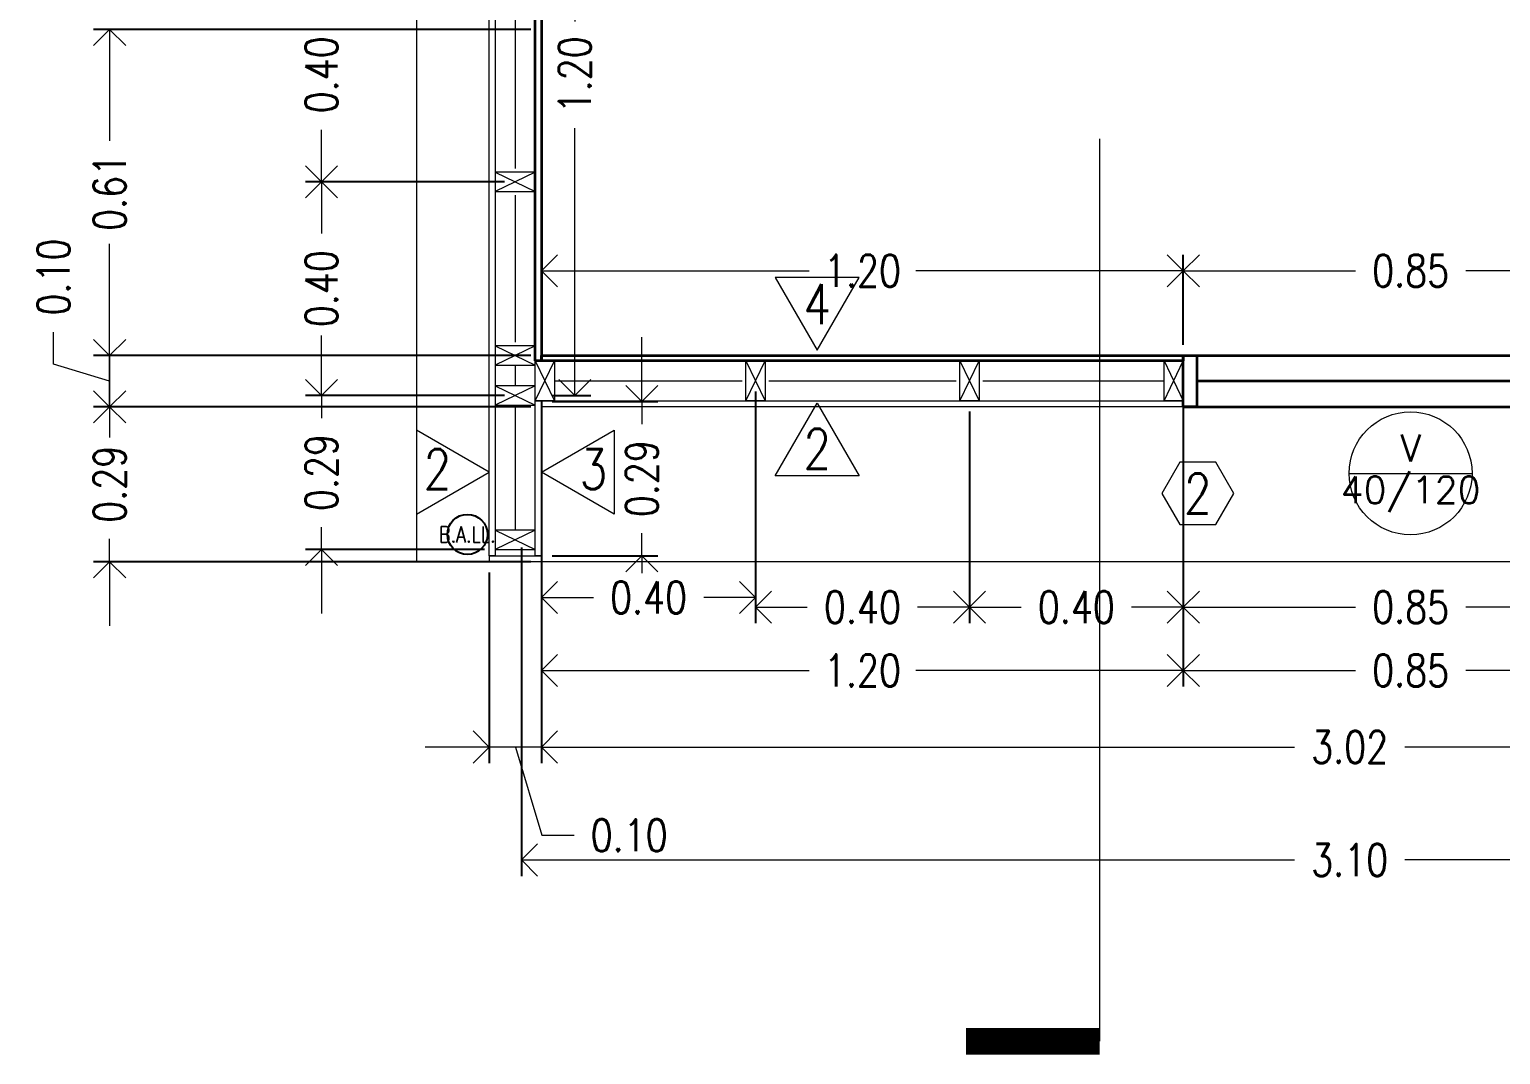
# Model space of a CAD drawing. Header units: inches. Extents: x 11 to 31.6, y 7.4 to 16.5.
# Drawn here: x 24.447 to 27.198, y 7.383 to 9.301 of the extents above; entities that cross this region are included whole.
import ezdxf
from ezdxf.enums import TextEntityAlignment as Align

# ---------------------------------------------------------------- set-up
doc = ezdxf.new("R2010")
doc.units = ezdxf.units.IN
doc.header["$MEASUREMENT"] = 0
doc.layers.get('DEFPOINTS').update_dxf_attribs({"color": 210})
for name, color, linetype, lineweight in [('A-ANNO-DIMS', 3, 'Continuous', 18), ('A-ANNO-SYMB', 3, 'Continuous', 18), ('A-ANNO-TEXT', 3, 'Continuous', 18), ('A-DETL-MBND', 3, 'Continuous', 18), ('A-DOOR-SYMB', 3, 'Continuous', 18), ('A-ELEV-IDEN', 3, 'Continuous', 18), ('A-ELEV-MBE1', 7, 'Continuous', 35), ('A-ELEV-MBE2', 4, 'Continuous', 25), ('A-SECT-MCUT', 7, 'Continuous', 35), ('A-WALL-PATT', 8, 'Continuous', 18), ('A-WALL-STUD', 3, 'Continuous', 18)]:
    doc.layers.add(name, color=color, linetype=linetype, lineweight=lineweight)
doc.styles.add('E-ROMANS', font='romans.shx', dxfattribs={"width": 0.8})
doc.dimstyles.new('E-0050_ARW_12', dxfattribs={"dimscale": 0.001, "dimtxt": 60, "dimasz": 60, "dimexe": 30, "dimexo": 20, "dimgap": 30, "dimtad": 0, "dimzin": 0, "dimdsep": 46, "dimtxsty": 'E-ROMANS', "dimblk": 'OPEN90', "dimcen": 30, "dimclrd": 256, "dimclre": 256, "dimclrt": 256, "dimadec": 0, "dimazin": 0, "dimtfac": 1, "dimtmove": 1, "dimatfit": 3, "dimldrblk": 'OPEN90', "dimfxl": 1, "dimtfill": 1, "dimtolj": 1, "dimtzin": 0, "dimlwd": -1, "dimarcsym": 0})

# ---------------------------------------------------------------- blocks, each defined once
blk = doc.blocks.new('_Open90')
at = {"color": 0, "linetype": 'ByBlock', "lineweight": -2}
for p, q in [((-0.5, 0.5), (0, 0)), ((0, 0), (-1, 0)), ((0, 0), (-0.5, -0.5))]:
    blk.add_line(p, q, dxfattribs=at)
blk = doc.blocks.new('*D20')
at = {"layer": 'A-ANNO-DIMS', "lineweight": -2, "transparency": 16777216}
for p, q in [((26.605, 8.6232), (26.605, 8.19)), ((27.455, 8.6332), (27.455, 8.19))]:
    blk.add_line(p, q, dxfattribs=at)
at = {"layer": 'A-ANNO-DIMS', "transparency": 16777216}
for p, q in [((26.665, 8.22), (26.9269, 8.22)), ((27.395, 8.22), (27.1331, 8.22))]:
    blk.add_line(p, q, dxfattribs=at)
at = {"layer": 'DEFPOINTS', "color": 0, "transparency": 16777216}
for p in [(26.605, 8.6432), (27.455, 8.6532), (27.455, 8.22)]:
    blk.add_point(p, dxfattribs=at)
at = {"layer": 'A-ANNO-DIMS', "transparency": 16777216, "xscale": 0.06, "yscale": 0.06, "zscale": 0.06, "rotation": 180}
blk.add_blockref('_Open90', (26.605, 8.22), dxfattribs=at)
at = {"layer": 'A-ANNO-DIMS', "transparency": 16777216, "xscale": 0.06, "yscale": 0.06, "zscale": 0.06}
blk.add_blockref('_Open90', (27.455, 8.22), dxfattribs=at)
at = {"layer": 'A-ANNO-DIMS', "transparency": 16777216, "insert": (27.03, 8.22), "char_height": 0.06, "attachment_point": 5, "style": 'E-ROMANS', "bg_fill": 3, "box_fill_scale": 1.25, "bg_fill_color": 256, "bg_fill_true_color": 13158600, "bg_fill_transparency": 0}
blk.add_mtext('\\A1;0.85', dxfattribs=at)
blk = doc.blocks.new('*D24')
at = {"layer": 'A-ANNO-DIMS', "lineweight": -2, "transparency": 16777216}
for p, q in [((25.405, 8.5847), (25.405, 8.0714)), ((26.605, 8.5847), (26.605, 8.0714))]:
    blk.add_line(p, q, dxfattribs=at)
at = {"layer": 'A-ANNO-DIMS', "transparency": 16777216}
for p, q in [((25.465, 8.1014), (25.9053, 8.1014)), ((26.545, 8.1014), (26.1047, 8.1014))]:
    blk.add_line(p, q, dxfattribs=at)
at = {"layer": 'DEFPOINTS', "color": 0, "transparency": 16777216}
for p in [(25.405, 8.6047), (26.605, 8.6047), (26.605, 8.1014)]:
    blk.add_point(p, dxfattribs=at)
at = {"layer": 'A-ANNO-DIMS', "transparency": 16777216, "xscale": 0.06, "yscale": 0.06, "zscale": 0.06, "rotation": 180}
blk.add_blockref('_Open90', (25.405, 8.1014), dxfattribs=at)
at = {"layer": 'A-ANNO-DIMS', "transparency": 16777216, "xscale": 0.06, "yscale": 0.06, "zscale": 0.06}
blk.add_blockref('_Open90', (26.605, 8.1014), dxfattribs=at)
at = {"layer": 'A-ANNO-DIMS', "transparency": 16777216, "insert": (26.005, 8.1014), "char_height": 0.06, "attachment_point": 5, "style": 'E-ROMANS', "bg_fill": 3, "box_fill_scale": 1.25, "bg_fill_color": 256, "bg_fill_true_color": 13158600, "bg_fill_transparency": 0}
blk.add_mtext('\\A1;1.20', dxfattribs=at)
blk = doc.blocks.new('*D26')
at = {"layer": 'A-ANNO-DIMS', "lineweight": -2, "transparency": 16777216}
for p, q in [((26.605, 8.5957), (26.605, 8.0714)), ((27.455, 8.5957), (27.455, 8.0714))]:
    blk.add_line(p, q, dxfattribs=at)
at = {"layer": 'A-ANNO-DIMS', "transparency": 16777216}
for p, q in [((26.665, 8.1014), (26.9269, 8.1014)), ((27.395, 8.1014), (27.1331, 8.1014))]:
    blk.add_line(p, q, dxfattribs=at)
at = {"layer": 'DEFPOINTS', "color": 0, "transparency": 16777216}
for p in [(26.605, 8.6157), (27.455, 8.6157), (27.455, 8.1014)]:
    blk.add_point(p, dxfattribs=at)
at = {"layer": 'A-ANNO-DIMS', "transparency": 16777216, "xscale": 0.06, "yscale": 0.06, "zscale": 0.06, "rotation": 180}
blk.add_blockref('_Open90', (26.605, 8.1014), dxfattribs=at)
at = {"layer": 'A-ANNO-DIMS', "transparency": 16777216, "xscale": 0.06, "yscale": 0.06, "zscale": 0.06}
blk.add_blockref('_Open90', (27.455, 8.1014), dxfattribs=at)
at = {"layer": 'A-ANNO-DIMS', "transparency": 16777216, "insert": (27.03, 8.1014), "char_height": 0.06, "attachment_point": 5, "style": 'E-ROMANS', "bg_fill": 3, "box_fill_scale": 1.25, "bg_fill_color": 256, "bg_fill_true_color": 13158600, "bg_fill_transparency": 0}
blk.add_mtext('\\A1;0.85', dxfattribs=at)
blk = doc.blocks.new('*D27')
at = {"layer": 'A-ANNO-DIMS', "lineweight": -2, "transparency": 16777216}
for p, q in [((28.427, 8.6707), (28.427, 7.9282)), ((25.405, 8.2957), (25.405, 7.9282))]:
    blk.add_line(p, q, dxfattribs=at)
at = {"layer": 'A-ANNO-DIMS', "transparency": 16777216}
for p, q in [((25.465, 7.9582), (26.8129, 7.9582)), ((28.367, 7.9582), (27.0192, 7.9582))]:
    blk.add_line(p, q, dxfattribs=at)
at = {"layer": 'DEFPOINTS', "color": 0, "transparency": 16777216}
for p in [(28.427, 8.6907), (25.405, 8.3157), (28.427, 7.9582)]:
    blk.add_point(p, dxfattribs=at)
at = {"layer": 'A-ANNO-DIMS', "transparency": 16777216, "xscale": 0.06, "yscale": 0.06, "zscale": 0.06, "rotation": 180}
blk.add_blockref('_Open90', (25.405, 7.9582), dxfattribs=at)
at = {"layer": 'A-ANNO-DIMS', "transparency": 16777216, "xscale": 0.06, "yscale": 0.06, "zscale": 0.06}
blk.add_blockref('_Open90', (28.427, 7.9582), dxfattribs=at)
at = {"layer": 'A-ANNO-DIMS', "transparency": 16777216, "insert": (26.916, 7.9582), "char_height": 0.06, "attachment_point": 5, "style": 'E-ROMANS', "bg_fill": 3, "box_fill_scale": 1.25, "bg_fill_color": 256, "bg_fill_true_color": 13158600, "bg_fill_transparency": 0}
blk.add_mtext('\\A1;3.02', dxfattribs=at)
blk = doc.blocks.new('*D29')
at = {"layer": 'A-ANNO-DIMS', "transparency": 16777216}
for p, q in [((25.5924, 8.6647), (25.5924, 8.7247)), ((25.5924, 8.6047), (25.5924, 8.5622)), ((25.5924, 8.3157), (25.5924, 8.3582)), ((25.5924, 8.2557), (25.5924, 8.1957))]:
    blk.add_line(p, q, dxfattribs=at)
at = {"layer": 'A-ANNO-DIMS', "lineweight": -2, "transparency": 16777216}
for p, q in [((25.425, 8.6047), (25.6224, 8.6047)), ((25.425, 8.3157), (25.6224, 8.3157))]:
    blk.add_line(p, q, dxfattribs=at)
at = {"layer": 'DEFPOINTS', "color": 0, "transparency": 16777216}
for p in [(25.405, 8.6047), (25.5924, 8.6047), (25.405, 8.3157)]:
    blk.add_point(p, dxfattribs=at)
at = {"layer": 'A-ANNO-DIMS', "transparency": 16777216, "xscale": 0.06, "yscale": 0.06, "zscale": 0.06}
for p, rotation in [((25.5924, 8.6047), 270), ((25.5924, 8.3157), 90)]:
    blk.add_blockref('_Open90', p, dxfattribs=dict(at, rotation=rotation))
at = {"layer": 'A-ANNO-DIMS', "transparency": 16777216, "insert": (25.5924, 8.4602), "char_height": 0.06, "attachment_point": 5, "rotation": 90, "style": 'E-ROMANS', "bg_fill": 3, "box_fill_scale": 1.25, "bg_fill_color": 256, "bg_fill_true_color": 13158600, "bg_fill_transparency": 0}
blk.add_mtext('\\A1;0.29', dxfattribs=at)
blk = doc.blocks.new('*D30')
at = {"layer": 'A-ANNO-DIMS', "lineweight": -2, "transparency": 16777216}
for p, q in [((25.425, 9.8157), (25.4969, 9.8157)), ((25.425, 8.6157), (25.4969, 8.6157))]:
    blk.add_line(p, q, dxfattribs=at)
at = {"layer": 'A-ANNO-DIMS', "transparency": 16777216}
for p, q in [((25.4669, 9.7557), (25.4669, 9.3154)), ((25.4669, 8.6757), (25.4669, 9.116))]:
    blk.add_line(p, q, dxfattribs=at)
at = {"layer": 'DEFPOINTS', "color": 0, "transparency": 16777216}
for p in [(25.405, 9.8157), (25.4669, 9.8157), (25.405, 8.6157)]:
    blk.add_point(p, dxfattribs=at)
at = {"layer": 'A-ANNO-DIMS', "transparency": 16777216, "xscale": 0.06, "yscale": 0.06, "zscale": 0.06}
for p, rotation in [((25.4669, 9.8157), 90), ((25.4669, 8.6157), 270)]:
    blk.add_blockref('_Open90', p, dxfattribs=dict(at, rotation=rotation))
at = {"layer": 'A-ANNO-DIMS', "transparency": 16777216, "insert": (25.4669, 9.2157), "char_height": 0.06, "attachment_point": 5, "rotation": 90, "style": 'E-ROMANS', "bg_fill": 3, "box_fill_scale": 1.25, "bg_fill_color": 256, "bg_fill_true_color": 13158600, "bg_fill_transparency": 0}
blk.add_mtext('\\A1;1.20', dxfattribs=at)
blk = doc.blocks.new('*D36')
at = {"layer": 'A-ANNO-DIMS', "transparency": 16777216}
for p, q in [((24.9933, 8.6757), (24.9933, 8.7357)), ((24.9933, 8.6157), (24.9933, 8.5737)), ((24.9933, 8.3277), (24.9933, 8.3697)), ((24.9933, 8.2677), (24.9933, 8.2077))]:
    blk.add_line(p, q, dxfattribs=at)
at = {"layer": 'A-ANNO-DIMS', "lineweight": -2, "transparency": 16777216}
for p, q in [((25.3355, 8.6157), (24.9633, 8.6157)), ((25.298, 8.3277), (24.9633, 8.3277))]:
    blk.add_line(p, q, dxfattribs=at)
at = {"layer": 'DEFPOINTS', "color": 0, "transparency": 16777216}
for p in [(24.9933, 8.6157), (25.3555, 8.6157), (25.318, 8.3277)]:
    blk.add_point(p, dxfattribs=at)
at = {"layer": 'A-ANNO-DIMS', "transparency": 16777216, "xscale": 0.06, "yscale": 0.06, "zscale": 0.06}
for p, rotation in [((24.9933, 8.6157), 270), ((24.9933, 8.3277), 90)]:
    blk.add_blockref('_Open90', p, dxfattribs=dict(at, rotation=rotation))
at = {"layer": 'A-ANNO-DIMS', "transparency": 16777216, "insert": (24.9933, 8.4717), "char_height": 0.06, "attachment_point": 5, "rotation": 90, "style": 'E-ROMANS', "bg_fill": 3, "box_fill_scale": 1.25, "bg_fill_color": 256, "bg_fill_true_color": 13158600, "bg_fill_transparency": 0}
blk.add_mtext('\\A1;0.29', dxfattribs=at)
blk = doc.blocks.new('*D37')
at = {"layer": 'A-ANNO-DIMS', "lineweight": -2, "transparency": 16777216}
for p, q in [((25.3355, 9.0157), (24.9633, 9.0157)), ((25.3355, 8.6157), (24.9633, 8.6157))]:
    blk.add_line(p, q, dxfattribs=at)
at = {"layer": 'A-ANNO-DIMS', "transparency": 16777216}
for p, q in [((24.9933, 8.9557), (24.9933, 8.9188)), ((24.9933, 8.6757), (24.9933, 8.7126))]:
    blk.add_line(p, q, dxfattribs=at)
at = {"layer": 'DEFPOINTS', "color": 0, "transparency": 16777216}
for p in [(24.9933, 9.0157), (25.3555, 9.0157), (25.3555, 8.6157)]:
    blk.add_point(p, dxfattribs=at)
at = {"layer": 'A-ANNO-DIMS', "transparency": 16777216, "xscale": 0.06, "yscale": 0.06, "zscale": 0.06}
for p, rotation in [((24.9933, 9.0157), 90), ((24.9933, 8.6157), 270)]:
    blk.add_blockref('_Open90', p, dxfattribs=dict(at, rotation=rotation))
at = {"layer": 'A-ANNO-DIMS', "transparency": 16777216, "insert": (24.9933, 8.8157), "char_height": 0.06, "attachment_point": 5, "rotation": 90, "style": 'E-ROMANS', "bg_fill": 3, "box_fill_scale": 1.25, "bg_fill_color": 256, "bg_fill_true_color": 13158600, "bg_fill_transparency": 0}
blk.add_mtext('\\A1;0.40', dxfattribs=at)
blk = doc.blocks.new('*D38')
at = {"layer": 'A-ANNO-DIMS', "lineweight": -2, "transparency": 16777216}
for p, q in [((25.3355, 9.4157), (24.9633, 9.4157)), ((25.3355, 9.0157), (24.9633, 9.0157))]:
    blk.add_line(p, q, dxfattribs=at)
at = {"layer": 'A-ANNO-DIMS', "transparency": 16777216}
for p, q in [((24.9933, 9.3557), (24.9933, 9.3188)), ((24.9933, 9.0757), (24.9933, 9.1126))]:
    blk.add_line(p, q, dxfattribs=at)
at = {"layer": 'DEFPOINTS', "color": 0, "transparency": 16777216}
for p in [(24.9933, 9.4157), (25.3555, 9.4157), (25.3555, 9.0157)]:
    blk.add_point(p, dxfattribs=at)
at = {"layer": 'A-ANNO-DIMS', "transparency": 16777216, "xscale": 0.06, "yscale": 0.06, "zscale": 0.06}
for p, rotation in [((24.9933, 9.4157), 90), ((24.9933, 9.0157), 270)]:
    blk.add_blockref('_Open90', p, dxfattribs=dict(at, rotation=rotation))
at = {"layer": 'A-ANNO-DIMS', "transparency": 16777216, "insert": (24.9933, 9.2157), "char_height": 0.06, "attachment_point": 5, "rotation": 90, "style": 'E-ROMANS', "bg_fill": 3, "box_fill_scale": 1.25, "bg_fill_color": 256, "bg_fill_true_color": 13158600, "bg_fill_transparency": 0}
blk.add_mtext('\\A1;0.40', dxfattribs=at)
blk = doc.blocks.new('*D63')
at = {"layer": 'A-ANNO-DIMS', "lineweight": -2, "transparency": 16777216}
for p, q in [((25.405, 8.7107), (25.405, 8.8792)), ((26.605, 8.7107), (26.605, 8.8792))]:
    blk.add_line(p, q, dxfattribs=at)
at = {"layer": 'A-ANNO-DIMS', "transparency": 16777216}
for p, q in [((25.465, 8.8492), (25.9053, 8.8492)), ((26.545, 8.8492), (26.1047, 8.8492))]:
    blk.add_line(p, q, dxfattribs=at)
at = {"layer": 'DEFPOINTS', "color": 0, "transparency": 16777216}
for p in [(25.405, 8.8492), (25.405, 8.6907), (26.605, 8.6907)]:
    blk.add_point(p, dxfattribs=at)
at = {"layer": 'A-ANNO-DIMS', "transparency": 16777216, "xscale": 0.06, "yscale": 0.06, "zscale": 0.06, "rotation": 180}
blk.add_blockref('_Open90', (25.405, 8.8492), dxfattribs=at)
at = {"layer": 'A-ANNO-DIMS', "transparency": 16777216, "xscale": 0.06, "yscale": 0.06, "zscale": 0.06}
blk.add_blockref('_Open90', (26.605, 8.8492), dxfattribs=at)
at = {"layer": 'A-ANNO-DIMS', "transparency": 16777216, "insert": (26.005, 8.8492), "char_height": 0.06, "attachment_point": 5, "style": 'E-ROMANS', "bg_fill": 3, "box_fill_scale": 1.25, "bg_fill_color": 256, "bg_fill_true_color": 13158600, "bg_fill_transparency": 0}
blk.add_mtext('\\A1;1.20', dxfattribs=at)
blk = doc.blocks.new('*D68')
at = {"layer": 'A-ANNO-DIMS', "lineweight": -2, "transparency": 16777216}
for p, q in [((26.605, 8.7107), (26.605, 8.8792)), ((27.455, 8.7107), (27.455, 8.8792))]:
    blk.add_line(p, q, dxfattribs=at)
at = {"layer": 'A-ANNO-DIMS', "transparency": 16777216}
for p, q in [((26.665, 8.8492), (26.9269, 8.8492)), ((27.395, 8.8492), (27.1331, 8.8492))]:
    blk.add_line(p, q, dxfattribs=at)
at = {"layer": 'DEFPOINTS', "color": 0, "transparency": 16777216}
for p in [(27.455, 8.8492), (26.605, 8.6907), (27.455, 8.6907)]:
    blk.add_point(p, dxfattribs=at)
at = {"layer": 'A-ANNO-DIMS', "transparency": 16777216, "xscale": 0.06, "yscale": 0.06, "zscale": 0.06, "rotation": 180}
blk.add_blockref('_Open90', (26.605, 8.8492), dxfattribs=at)
at = {"layer": 'A-ANNO-DIMS', "transparency": 16777216, "xscale": 0.06, "yscale": 0.06, "zscale": 0.06}
blk.add_blockref('_Open90', (27.455, 8.8492), dxfattribs=at)
at = {"layer": 'A-ANNO-DIMS', "transparency": 16777216, "insert": (27.03, 8.8492), "char_height": 0.06, "attachment_point": 5, "style": 'E-ROMANS', "bg_fill": 3, "box_fill_scale": 1.25, "bg_fill_color": 256, "bg_fill_true_color": 13158600, "bg_fill_transparency": 0}
blk.add_mtext('\\A1;0.85', dxfattribs=at)
blk = doc.blocks.new('*D69')
at = {"layer": 'A-ANNO-DIMS', "lineweight": -2, "transparency": 16777216}
for p, q in [((25.385, 9.3007), (24.5672, 9.3007)), ((25.385, 8.6907), (24.5672, 8.6907))]:
    blk.add_line(p, q, dxfattribs=at)
at = {"layer": 'A-ANNO-DIMS', "transparency": 16777216}
for p, q in [((24.5972, 9.2407), (24.5972, 9.092)), ((24.5972, 8.7507), (24.5972, 8.8994))]:
    blk.add_line(p, q, dxfattribs=at)
at = {"layer": 'DEFPOINTS', "color": 0, "transparency": 16777216}
for p in [(24.5972, 9.3007), (25.405, 9.3007), (25.405, 8.6907)]:
    blk.add_point(p, dxfattribs=at)
at = {"layer": 'A-ANNO-DIMS', "transparency": 16777216, "xscale": 0.06, "yscale": 0.06, "zscale": 0.06}
for p, rotation in [((24.5972, 9.3007), 90), ((24.5972, 8.6907), 270)]:
    blk.add_blockref('_Open90', p, dxfattribs=dict(at, rotation=rotation))
at = {"layer": 'A-ANNO-DIMS', "transparency": 16777216, "insert": (24.5972, 8.9957), "char_height": 0.06, "attachment_point": 5, "rotation": 90, "style": 'E-ROMANS', "bg_fill": 3, "box_fill_scale": 1.25, "bg_fill_color": 256, "bg_fill_true_color": 13158600, "bg_fill_transparency": 0}
blk.add_mtext('\\A1;0.61', dxfattribs=at)
blk = doc.blocks.new('*D79')
at = {"layer": 'A-ANNO-DIMS', "transparency": 16777216}
for p, q in [((24.5972, 8.7507), (24.5972, 8.8107)), ((24.4922, 8.6742), (24.4922, 8.7342)), ((24.5972, 8.6427), (24.4922, 8.6742)), ((24.5972, 8.6907), (24.5972, 8.5947)), ((24.5972, 8.6907), (24.5972, 8.5947)), ((24.5972, 8.5347), (24.5972, 8.4747))]:
    blk.add_line(p, q, dxfattribs=at)
at = {"layer": 'A-ANNO-DIMS', "lineweight": -2, "transparency": 16777216}
for p, q in [((25.385, 8.6907), (24.5672, 8.6907)), ((25.385, 8.5947), (24.5672, 8.5947))]:
    blk.add_line(p, q, dxfattribs=at)
at = {"layer": 'DEFPOINTS', "color": 0, "transparency": 16777216}
for p in [(25.405, 8.6907), (24.5972, 8.5947), (25.405, 8.5947)]:
    blk.add_point(p, dxfattribs=at)
at = {"layer": 'A-ANNO-DIMS', "transparency": 16777216, "xscale": 0.06, "yscale": 0.06, "zscale": 0.06}
for p, rotation in [((24.5972, 8.6907), 270), ((24.5972, 8.5947), 90)]:
    blk.add_blockref('_Open90', p, dxfattribs=dict(at, rotation=rotation))
at = {"layer": 'A-ANNO-DIMS', "transparency": 16777216, "insert": (24.4922, 8.8373), "char_height": 0.06, "attachment_point": 5, "rotation": 90, "style": 'E-ROMANS', "bg_fill": 3, "box_fill_scale": 1.25, "bg_fill_color": 256, "bg_fill_true_color": 13158600, "bg_fill_transparency": 0}
blk.add_mtext('\\A1;0.10', dxfattribs=at)
blk = doc.blocks.new('*D80')
at = {"layer": 'A-ANNO-DIMS', "transparency": 16777216}
for p, q in [((24.5972, 8.6547), (24.5972, 8.7147)), ((24.5972, 8.5947), (24.5972, 8.5517)), ((24.5972, 8.3047), (24.5972, 8.3477)), ((24.5972, 8.2447), (24.5972, 8.1847))]:
    blk.add_line(p, q, dxfattribs=at)
at = {"layer": 'A-ANNO-DIMS', "lineweight": -2, "transparency": 16777216}
for p, q in [((25.385, 8.5947), (24.5672, 8.5947)), ((25.385, 8.3047), (24.5672, 8.3047))]:
    blk.add_line(p, q, dxfattribs=at)
at = {"layer": 'DEFPOINTS', "color": 0, "transparency": 16777216}
for p in [(25.405, 8.5947), (24.5972, 8.3047), (25.405, 8.3047)]:
    blk.add_point(p, dxfattribs=at)
at = {"layer": 'A-ANNO-DIMS', "transparency": 16777216, "xscale": 0.06, "yscale": 0.06, "zscale": 0.06}
for p, rotation in [((24.5972, 8.5947), 270), ((24.5972, 8.3047), 90)]:
    blk.add_blockref('_Open90', p, dxfattribs=dict(at, rotation=rotation))
at = {"layer": 'A-ANNO-DIMS', "transparency": 16777216, "insert": (24.5972, 8.4497), "char_height": 0.06, "attachment_point": 5, "rotation": 90, "style": 'E-ROMANS', "bg_fill": 3, "box_fill_scale": 1.25, "bg_fill_color": 256, "bg_fill_true_color": 13158600, "bg_fill_transparency": 0}
blk.add_mtext('\\A1;0.29', dxfattribs=at)
blk = doc.blocks.new('*D81')
at = {"layer": 'A-ANNO-DIMS', "lineweight": -2, "transparency": 16777216}
for p, q in [((26.205, 8.5857), (26.205, 8.19)), ((26.605, 8.5857), (26.605, 8.19))]:
    blk.add_line(p, q, dxfattribs=at)
at = {"layer": 'A-ANNO-DIMS', "transparency": 16777216}
for p, q in [((26.265, 8.22), (26.3019, 8.22)), ((26.545, 8.22), (26.5081, 8.22))]:
    blk.add_line(p, q, dxfattribs=at)
at = {"layer": 'DEFPOINTS', "color": 0, "transparency": 16777216}
for p in [(26.205, 8.6057), (26.605, 8.6057), (26.205, 8.22)]:
    blk.add_point(p, dxfattribs=at)
at = {"layer": 'A-ANNO-DIMS', "transparency": 16777216, "xscale": 0.06, "yscale": 0.06, "zscale": 0.06, "rotation": 180}
blk.add_blockref('_Open90', (26.205, 8.22), dxfattribs=at)
at = {"layer": 'A-ANNO-DIMS', "transparency": 16777216, "xscale": 0.06, "yscale": 0.06, "zscale": 0.06}
blk.add_blockref('_Open90', (26.605, 8.22), dxfattribs=at)
at = {"layer": 'A-ANNO-DIMS', "transparency": 16777216, "insert": (26.405, 8.22), "char_height": 0.06, "attachment_point": 5, "style": 'E-ROMANS', "bg_fill": 3, "box_fill_scale": 1.25, "bg_fill_color": 256, "bg_fill_true_color": 13158600, "bg_fill_transparency": 0}
blk.add_mtext('\\A1;0.40', dxfattribs=at)
blk = doc.blocks.new('*D82')
at = {"layer": 'A-ANNO-DIMS', "lineweight": -2, "transparency": 16777216}
for p, q in [((25.805, 8.6232), (25.805, 8.19)), ((26.205, 8.5857), (26.205, 8.19))]:
    blk.add_line(p, q, dxfattribs=at)
at = {"layer": 'A-ANNO-DIMS', "transparency": 16777216}
for p, q in [((25.865, 8.22), (25.9019, 8.22)), ((26.145, 8.22), (26.1081, 8.22))]:
    blk.add_line(p, q, dxfattribs=at)
at = {"layer": 'DEFPOINTS', "color": 0, "transparency": 16777216}
for p in [(25.805, 8.6432), (26.205, 8.6057), (25.805, 8.22)]:
    blk.add_point(p, dxfattribs=at)
at = {"layer": 'A-ANNO-DIMS', "transparency": 16777216, "xscale": 0.06, "yscale": 0.06, "zscale": 0.06, "rotation": 180}
blk.add_blockref('_Open90', (25.805, 8.22), dxfattribs=at)
at = {"layer": 'A-ANNO-DIMS', "transparency": 16777216, "xscale": 0.06, "yscale": 0.06, "zscale": 0.06}
blk.add_blockref('_Open90', (26.205, 8.22), dxfattribs=at)
at = {"layer": 'A-ANNO-DIMS', "transparency": 16777216, "insert": (26.005, 8.22), "char_height": 0.06, "attachment_point": 5, "style": 'E-ROMANS', "bg_fill": 3, "box_fill_scale": 1.25, "bg_fill_color": 256, "bg_fill_true_color": 13158600, "bg_fill_transparency": 0}
blk.add_mtext('\\A1;0.40', dxfattribs=at)
blk = doc.blocks.new('*D83')
at = {"layer": 'A-ANNO-DIMS', "lineweight": -2, "transparency": 16777216}
for p, q in [((25.805, 8.6232), (25.805, 8.208)), ((25.405, 8.6037), (25.405, 8.208))]:
    blk.add_line(p, q, dxfattribs=at)
at = {"layer": 'A-ANNO-DIMS', "transparency": 16777216}
for p, q in [((25.465, 8.238), (25.5019, 8.238)), ((25.745, 8.238), (25.7082, 8.238))]:
    blk.add_line(p, q, dxfattribs=at)
at = {"layer": 'DEFPOINTS', "color": 0, "transparency": 16777216}
for p in [(25.805, 8.6432), (25.405, 8.6237), (25.405, 8.238)]:
    blk.add_point(p, dxfattribs=at)
at = {"layer": 'A-ANNO-DIMS', "transparency": 16777216, "xscale": 0.06, "yscale": 0.06, "zscale": 0.06, "rotation": 180}
blk.add_blockref('_Open90', (25.405, 8.238), dxfattribs=at)
at = {"layer": 'A-ANNO-DIMS', "transparency": 16777216, "xscale": 0.06, "yscale": 0.06, "zscale": 0.06}
blk.add_blockref('_Open90', (25.805, 8.238), dxfattribs=at)
at = {"layer": 'A-ANNO-DIMS', "transparency": 16777216, "insert": (25.605, 8.238), "char_height": 0.06, "attachment_point": 5, "style": 'E-ROMANS', "bg_fill": 3, "box_fill_scale": 1.25, "bg_fill_color": 256, "bg_fill_true_color": 13158600, "bg_fill_transparency": 0}
blk.add_mtext('\\A1;0.40', dxfattribs=at)
blk = doc.blocks.new('*D84')
at = {"layer": 'A-ANNO-DIMS', "lineweight": -2, "transparency": 16777216}
for p, q in [((28.4645, 8.6197), (28.4645, 7.7169)), ((25.3675, 8.3317), (25.3675, 7.7169))]:
    blk.add_line(p, q, dxfattribs=at)
at = {"layer": 'A-ANNO-DIMS', "transparency": 16777216}
for p, q in [((25.4275, 7.7469), (26.8129, 7.7469)), ((28.4045, 7.7469), (27.0191, 7.7469))]:
    blk.add_line(p, q, dxfattribs=at)
at = {"layer": 'DEFPOINTS', "color": 0, "transparency": 16777216}
for p in [(28.4645, 8.6397), (25.3675, 8.3517), (28.4645, 7.7469)]:
    blk.add_point(p, dxfattribs=at)
at = {"layer": 'A-ANNO-DIMS', "transparency": 16777216, "xscale": 0.06, "yscale": 0.06, "zscale": 0.06, "rotation": 180}
blk.add_blockref('_Open90', (25.3675, 7.7469), dxfattribs=at)
at = {"layer": 'A-ANNO-DIMS', "transparency": 16777216, "xscale": 0.06, "yscale": 0.06, "zscale": 0.06}
blk.add_blockref('_Open90', (28.4645, 7.7469), dxfattribs=at)
at = {"layer": 'A-ANNO-DIMS', "transparency": 16777216, "insert": (26.916, 7.7469), "char_height": 0.06, "attachment_point": 5, "style": 'E-ROMANS', "bg_fill": 3, "box_fill_scale": 1.25, "bg_fill_color": 256, "bg_fill_true_color": 13158600, "bg_fill_transparency": 0}
blk.add_mtext('\\A1;3.10', dxfattribs=at)
blk = doc.blocks.new('*D88')
at = {"layer": 'A-ANNO-DIMS', "lineweight": -2, "transparency": 16777216}
for p, q in [((25.3071, 8.2847), (25.3071, 7.9282)), ((25.405, 8.2847), (25.405, 7.9282))]:
    blk.add_line(p, q, dxfattribs=at)
at = {"layer": 'A-ANNO-DIMS', "transparency": 16777216}
for p, q in [((25.2471, 7.9582), (25.1871, 7.9582)), ((25.405, 7.9582), (25.3071, 7.9582)), ((25.405, 7.9582), (25.3071, 7.9582)), ((25.3561, 7.9582), (25.4056, 7.7932)), ((25.465, 7.9582), (25.525, 7.9582)), ((25.4056, 7.7932), (25.4656, 7.7932))]:
    blk.add_line(p, q, dxfattribs=at)
at = {"layer": 'DEFPOINTS', "color": 0, "transparency": 16777216}
for p in [(25.3071, 8.3047), (25.405, 8.3047), (25.3071, 7.9582)]:
    blk.add_point(p, dxfattribs=at)
at = {"layer": 'A-ANNO-DIMS', "transparency": 16777216, "xscale": 0.06, "yscale": 0.06, "zscale": 0.06}
blk.add_blockref('_Open90', (25.3071, 7.9582), dxfattribs=at)
at = {"layer": 'A-ANNO-DIMS', "transparency": 16777216, "xscale": 0.06, "yscale": 0.06, "zscale": 0.06, "rotation": 180}
blk.add_blockref('_Open90', (25.405, 7.9582), dxfattribs=at)
at = {"layer": 'A-ANNO-DIMS', "transparency": 16777216, "insert": (25.5687, 7.7932), "char_height": 0.06, "attachment_point": 5, "style": 'E-ROMANS', "bg_fill": 3, "box_fill_scale": 1.25, "bg_fill_color": 256, "bg_fill_true_color": 13158600, "bg_fill_transparency": 0}
blk.add_mtext('\\A1;0.10', dxfattribs=at)

msp = doc.modelspace()

# ---------------------------------------------------------------- linework, layer by layer
at = {"layer": 'A-ANNO-SYMB', "const_width": 0.05}
msp.add_lwpolyline([(26.4485, 7.4078), (26.1985, 7.4078)], dxfattribs=at)
at = {"layer": 'A-DETL-MBND'}
msp.add_line((25.3071, 8.3157), (25.3071, 8.3047), dxfattribs=at)
for points in [[(25.318, 15.8157), (25.3181, 8.3157), (25.3071, 8.3157), (25.3071, 15.8157)], [(25.393, 8.3157), (25.393, 8.6057), (25.405, 8.6057), (25.405, 8.3157)], [(26.605, 8.6057), (26.605, 8.5947), (25.405, 8.5947), (25.405, 8.6057)]]:
    msp.add_lwpolyline(points, close=True, dxfattribs=at)
msp.add_lwpolyline([(25.3071, 8.3157), (25.405, 8.3157), (25.405, 8.3047), (25.3071, 8.3047)], dxfattribs=at)
at = {"layer": 'A-ELEV-IDEN'}
msp.add_line((31.5, 8.3047), (25.405, 8.3047), dxfattribs=at)
at = {"layer": 'A-ELEV-MBE1'}
for p, q in [((26.605, 8.6907), (27.455, 8.6907)), ((26.605, 8.5947), (27.455, 8.5947))]:
    msp.add_line(p, q, dxfattribs=at)
at = {"layer": 'A-ELEV-MBE1', "linetype": 'Continuous'}
msp.add_line((26.63, 8.6432), (27.4295, 8.6432), dxfattribs=at)
at = {"layer": 'A-ELEV-MBE1'}
msp.add_lwpolyline([(26.605, 8.6907), (26.63, 8.6907), (26.63, 8.5947), (26.605, 8.5947)], close=True, dxfattribs=at)
at = {"layer": 'A-SECT-MCUT'}
for points in [[(25.393, 8.6807), (25.393, 9.8157), (25.405, 9.8157), (25.405, 8.6807)], [(25.405, 8.6907), (26.605, 8.6907), (26.605, 8.6807), (25.405, 8.6807)]]:
    msp.add_lwpolyline(points, close=True, dxfattribs=at)

# ---------------------------------------------------------------- next in the draw order: dimensions: what is measured, and where the dimension line sits
at = {"layer": 'A-ANNO-DIMS'}
dim = msp.add_linear_dim(base=(24.9933, 8.6157), p1=(25.318, 8.3277), p2=(25.3555, 8.6157), angle=90, dimstyle='E-0050_ARW_12', dxfattribs=at)
dim.commit()
dim.dimension.update_dxf_attribs({"geometry": '*D36', "text_midpoint": (24.9933, 8.4717)})
dim = msp.add_linear_dim(base=(27.455, 8.22), p1=(26.605, 8.6432), p2=(27.455, 8.6532), dimstyle='E-0050_ARW_12', dxfattribs=at)
dim.commit()
dim.dimension.update_dxf_attribs({"geometry": '*D20', "text_midpoint": (27.03, 8.22)})

# ---------------------------------------------------------------- next in the draw order: dimensions: what is measured, and where the dimension line sits
dim = msp.add_linear_dim(base=(24.9933, 9.0157), p1=(25.3555, 8.6157), p2=(25.3555, 9.0157), angle=90, dimstyle='E-0050_ARW_12', dxfattribs=at)
dim.commit()
dim.dimension.update_dxf_attribs({"geometry": '*D37', "text_midpoint": (24.9933, 8.8157)})
dim = msp.add_linear_dim(base=(26.605, 8.1014), p1=(25.405, 8.6047), p2=(26.605, 8.6047), dimstyle='E-0050_ARW_12', dxfattribs=at)
dim.commit()
dim.dimension.update_dxf_attribs({"geometry": '*D24', "text_midpoint": (26.005, 8.1014)})

# ---------------------------------------------------------------- next in the draw order: dimensions: what is measured, and where the dimension line sits
dim = msp.add_linear_dim(base=(24.9933, 9.4157), p1=(25.3555, 9.0157), p2=(25.3555, 9.4157), angle=90, dimstyle='E-0050_ARW_12', dxfattribs=at)
dim.commit()
dim.dimension.update_dxf_attribs({"geometry": '*D38', "text_midpoint": (24.9933, 9.2157)})
dim = msp.add_linear_dim(base=(27.455, 8.1014), p1=(26.605, 8.6157), p2=(27.455, 8.6157), dimstyle='E-0050_ARW_12', dxfattribs=at)
dim.commit()
dim.dimension.update_dxf_attribs({"geometry": '*D26', "text_midpoint": (27.03, 8.1014)})

# ---------------------------------------------------------------- next in the draw order: dimensions: what is measured, and where the dimension line sits
dim = msp.add_linear_dim(base=(28.427, 7.9582), p1=(25.405, 8.3157), p2=(28.427, 8.6907), dimstyle='E-0050_ARW_12', dxfattribs=at)
dim.commit()
dim.dimension.update_dxf_attribs({"geometry": '*D27', "text_midpoint": (26.916, 7.9582)})

# ---------------------------------------------------------------- next in the draw order: dimensions: what is measured, and where the dimension line sits
dim = msp.add_linear_dim(base=(25.5924, 8.6047), p1=(25.405, 8.3157), p2=(25.405, 8.6047), angle=90, dimstyle='E-0050_ARW_12', dxfattribs=at)
dim.commit()
dim.dimension.update_dxf_attribs({"geometry": '*D29', "text_midpoint": (25.5924, 8.4602)})
dim = msp.add_linear_dim(base=(26.205, 8.22), p1=(26.605, 8.6057), p2=(26.205, 8.6057), dimstyle='E-0050_ARW_12', dxfattribs=at)
dim.commit()
dim.dimension.update_dxf_attribs({"geometry": '*D81', "text_midpoint": (26.405, 8.22)})

# ---------------------------------------------------------------- next in the draw order: dimensions: what is measured, and where the dimension line sits
dim = msp.add_linear_dim(base=(25.4669, 9.8157), p1=(25.405, 8.6157), p2=(25.405, 9.8157), angle=90, dimstyle='E-0050_ARW_12', dxfattribs=at)
dim.commit()
dim.dimension.update_dxf_attribs({"geometry": '*D30', "text_midpoint": (25.4669, 9.2157)})
dim = msp.add_linear_dim(base=(25.805, 8.22), p1=(26.205, 8.6057), p2=(25.805, 8.6432), dimstyle='E-0050_ARW_12', dxfattribs=at)
dim.commit()
dim.dimension.update_dxf_attribs({"geometry": '*D82', "text_midpoint": (26.005, 8.22)})

# ---------------------------------------------------------------- next in the draw order: dimensions: what is measured, and where the dimension line sits
dim = msp.add_linear_dim(base=(25.405, 8.8492), p1=(26.605, 8.6907), p2=(25.405, 8.6907), dimstyle='E-0050_ARW_12', dxfattribs=at)
dim.commit()
dim.dimension.update_dxf_attribs({"geometry": '*D63', "text_midpoint": (26.005, 8.8492)})

# ---------------------------------------------------------------- next in the draw order: linework, layer by layer
at = {"layer": 'A-ANNO-TEXT'}
msp.add_lwpolyline([(25.9204, 8.7007), (25.9988, 8.8366), (25.842, 8.8366)], close=True, dxfattribs=at)

# ---------------------------------------------------------------- next in the draw order: texts
at = {"layer": 'A-ANNO-TEXT', "insert": (25.9204, 8.7865), "char_height": 0.075, "attachment_point": 5, "rotation": 0.0005, "style": 'E-ROMANS'}
msp.add_mtext('\\pi-0.45,l0.45,t0.45;4', dxfattribs=at)

# ---------------------------------------------------------------- next in the draw order: dimensions: what is measured, and where the dimension line sits
at = {"layer": 'A-ANNO-DIMS'}
dim = msp.add_linear_dim(base=(24.5972, 9.3007), p1=(25.405, 8.6907), p2=(25.405, 9.3007), angle=90, dimstyle='E-0050_ARW_12', dxfattribs=at)
dim.commit()
dim.dimension.update_dxf_attribs({"geometry": '*D69', "text_midpoint": (24.5972, 8.9957)})
dim = msp.add_linear_dim(base=(27.455, 8.8492), p1=(26.605, 8.6907), p2=(27.455, 8.6907), dimstyle='E-0050_ARW_12', dxfattribs=at)
dim.commit()
dim.dimension.update_dxf_attribs({"geometry": '*D68', "text_midpoint": (27.03, 8.8492)})

# ---------------------------------------------------------------- next in the draw order: linework, layer by layer
at = {"layer": 'A-WALL-PATT', "ltscale": 0.1}
msp.add_line((25.3555, 9.3907), (25.3555, 9.0407), dxfattribs=at)
at = {"layer": 'A-WALL-STUD'}
for p, q in [((25.393, 9.0337), (25.318, 8.9977)), ((25.318, 9.0337), (25.393, 8.9977))]:
    msp.add_line(p, q, dxfattribs=at)
msp.add_lwpolyline([(25.393, 9.0337), (25.318, 9.0337), (25.318, 8.9977), (25.393, 8.9977)], close=True, dxfattribs=at)

# ---------------------------------------------------------------- next in the draw order: dimensions: what is measured, and where the dimension line sits
at = {"layer": 'A-ANNO-DIMS'}
dim = msp.add_linear_dim(base=(24.5972, 8.5947), p1=(25.405, 8.6907), p2=(25.405, 8.5947), angle=90, dimstyle='E-0050_ARW_12', dxfattribs=at)
dim.commit()
dim.dimension.update_dxf_attribs({"geometry": '*D79', "text_midpoint": (24.4922, 8.7642)})

# ---------------------------------------------------------------- next in the draw order: dimensions: what is measured, and where the dimension line sits
dim = msp.add_linear_dim(base=(24.5972, 8.3047), p1=(25.405, 8.5947), p2=(25.405, 8.3047), angle=90, dimstyle='E-0050_ARW_12', dxfattribs=at)
dim.commit()
dim.dimension.update_dxf_attribs({"geometry": '*D80', "text_midpoint": (24.5972, 8.4497)})

# ---------------------------------------------------------------- next in the draw order: linework, layer by layer
at = {"layer": 'A-ANNO-TEXT'}
msp.add_lwpolyline([(25.3071, 8.4724), (25.1712, 8.5508), (25.1712, 8.3939)], close=True, dxfattribs=at)
at = {"layer": 'A-ELEV-IDEN'}
msp.add_lwpolyline([(25.3071, 15.8267), (25.171, 15.8267), (25.171, 8.3047), (25.3071, 8.3047)], dxfattribs=at)
at = {"layer": 'A-ELEV-MBE2', "ltscale": 0.05}
msp.add_circle((25.2662, 8.3559), 0.0375, dxfattribs=at)
at = {"layer": 'A-WALL-PATT', "ltscale": 0.1}
msp.add_line((25.3555, 8.9907), (25.3555, 8.7157), dxfattribs=at)
at = {"layer": 'A-WALL-STUD'}
for p, q in [((25.393, 8.7087), (25.318, 8.6727)), ((25.318, 8.7087), (25.393, 8.6727))]:
    msp.add_line(p, q, dxfattribs=at)
msp.add_lwpolyline([(25.393, 8.7087), (25.318, 8.7087), (25.318, 8.6727), (25.393, 8.6727)], close=True, dxfattribs=at)

# ---------------------------------------------------------------- next in the draw order: texts
at = {"layer": 'A-ANNO-TEXT', "insert": (25.2102, 8.478), "char_height": 0.075, "attachment_point": 5, "rotation": 0.0005, "style": 'E-ROMANS'}
msp.add_mtext('\\pi-0.45,l0.45,t0.45;2', dxfattribs=at)
at = {"layer": 'A-ANNO-TEXT', "insert": (25.2662, 8.3559), "char_height": 0.03, "attachment_point": 5, "style": 'E-ROMANS'}
msp.add_mtext('\\pi-0.09,l0.09,t0.09;B.A.LL.', dxfattribs=at)

# ---------------------------------------------------------------- next in the draw order: dimensions: what is measured, and where the dimension line sits
at = {"layer": 'A-ANNO-DIMS'}
dim = msp.add_linear_dim(base=(25.405, 8.238), p1=(25.805, 8.6432), p2=(25.405, 8.6237), dimstyle='E-0050_ARW_12', dxfattribs=at)
dim.commit()
dim.dimension.update_dxf_attribs({"geometry": '*D83', "text_midpoint": (25.605, 8.238)})

# ---------------------------------------------------------------- next in the draw order: dimensions: what is measured, and where the dimension line sits
dim = msp.add_linear_dim(base=(28.4645, 7.7469), p1=(25.3675, 8.3517), p2=(28.4645, 8.6397), dimstyle='E-0050_ARW_12', dxfattribs=at)
dim.commit()
dim.dimension.update_dxf_attribs({"geometry": '*D84', "text_midpoint": (26.916, 7.7469)})

# ---------------------------------------------------------------- next in the draw order: linework, layer by layer
at = {"layer": 'A-ANNO-SYMB'}
msp.add_line((26.4485, 9.0961), (26.4485, 7.4078), dxfattribs=at)
at = {"layer": 'A-ANNO-TEXT'}
for points in [[(25.9204, 8.6017), (25.9988, 8.4658), (25.842, 8.4658)], [(25.405, 8.4724), (25.5409, 8.5508), (25.5409, 8.3939)], [(26.6657, 8.3742), (26.6994, 8.4325), (26.6657, 8.4909), (26.5984, 8.4909), (26.5647, 8.4325), (26.5984, 8.3742)]]:
    msp.add_lwpolyline(points, close=True, dxfattribs=at)
at = {"layer": 'A-DOOR-SYMB'}
msp.add_lwpolyline([(26.915, 8.4702), (27.145, 8.4702)], dxfattribs=at)
msp.add_circle((27.03, 8.4702), 0.115, dxfattribs=at)
at = {"layer": 'A-WALL-PATT', "ltscale": 0.1}
for p, q in [((25.3555, 8.6727), (25.3555, 8.6337)), ((25.429, 8.6432), (25.78, 8.6432)), ((25.83, 8.6432), (26.18, 8.6432)), ((26.23, 8.6432), (26.569, 8.6432)), ((25.3555, 8.5977), (25.3555, 8.3637))]:
    msp.add_line(p, q, dxfattribs=at)
at = {"layer": 'A-WALL-STUD'}
for p, q in [((25.393, 8.6057), (25.429, 8.6807)), ((25.393, 8.6807), (25.429, 8.6057)), ((25.787, 8.6057), (25.823, 8.6807)), ((25.787, 8.6807), (25.823, 8.6057)), ((26.187, 8.6057), (26.223, 8.6807)), ((26.187, 8.6807), (26.223, 8.6057)), ((26.569, 8.6057), (26.605, 8.6807)), ((26.569, 8.6807), (26.605, 8.6057)), ((25.393, 8.6337), (25.318, 8.5977)), ((25.318, 8.6337), (25.393, 8.5977)), ((25.393, 8.3637), (25.318, 8.3277)), ((25.318, 8.3637), (25.393, 8.3277))]:
    msp.add_line(p, q, dxfattribs=at)
for points in [[(25.393, 8.6057), (25.393, 8.6807), (25.429, 8.6807), (25.429, 8.6057)], [(25.787, 8.6057), (25.787, 8.6807), (25.823, 8.6807), (25.823, 8.6057)], [(26.187, 8.6057), (26.187, 8.6807), (26.223, 8.6807), (26.223, 8.6057)], [(26.569, 8.6057), (26.569, 8.6807), (26.605, 8.6807), (26.605, 8.6057)], [(25.393, 8.6337), (25.318, 8.6337), (25.318, 8.5977), (25.393, 8.5977)], [(25.393, 8.3637), (25.318, 8.3637), (25.318, 8.3277), (25.393, 8.3277)]]:
    msp.add_lwpolyline(points, close=True, dxfattribs=at)

# ---------------------------------------------------------------- next in the draw order: texts
at = {"layer": 'A-ANNO-TEXT', "char_height": 0.075, "attachment_point": 5, "style": 'E-ROMANS'}
for s, insert, rotation in [('\\pi-0.45,l0.45,t0.45;2', (25.9204, 8.516), 359.9995), ('\\pi-0.45,l0.45,t0.45;3', (25.5019, 8.478), 359.9995), ('\\pi-0.45,l0.45,t0.45;2', (26.632, 8.4325), 0.0005)]:
    msp.add_mtext(s, dxfattribs=dict(at, insert=insert, rotation=rotation))
at = {"layer": 'A-ANNO-TEXT', "style": 'E-ROMANS'}
msp.add_attdef('V', text='V', height=0.05, dxfattribs=at).set_placement((27.03, 8.4776), align=Align.BOTTOM_CENTER)
msp.add_attdef('40/120', text='xx/xxx', height=0.05, dxfattribs=at).set_placement((27.03, 8.4642), align=Align.TOP_CENTER)

# ---------------------------------------------------------------- next in the draw order: dimensions: what is measured, and where the dimension line sits
at = {"layer": 'A-ANNO-DIMS'}
dim = msp.add_linear_dim(base=(25.3071, 7.9582), p1=(25.405, 8.3047), p2=(25.3071, 8.3047), dimstyle='E-0050_ARW_12', dxfattribs=at)
dim.commit()
dim.dimension.update_dxf_attribs({"geometry": '*D88', "text_midpoint": (25.4956, 7.7932)})

doc.saveas('drawing.dxf')
